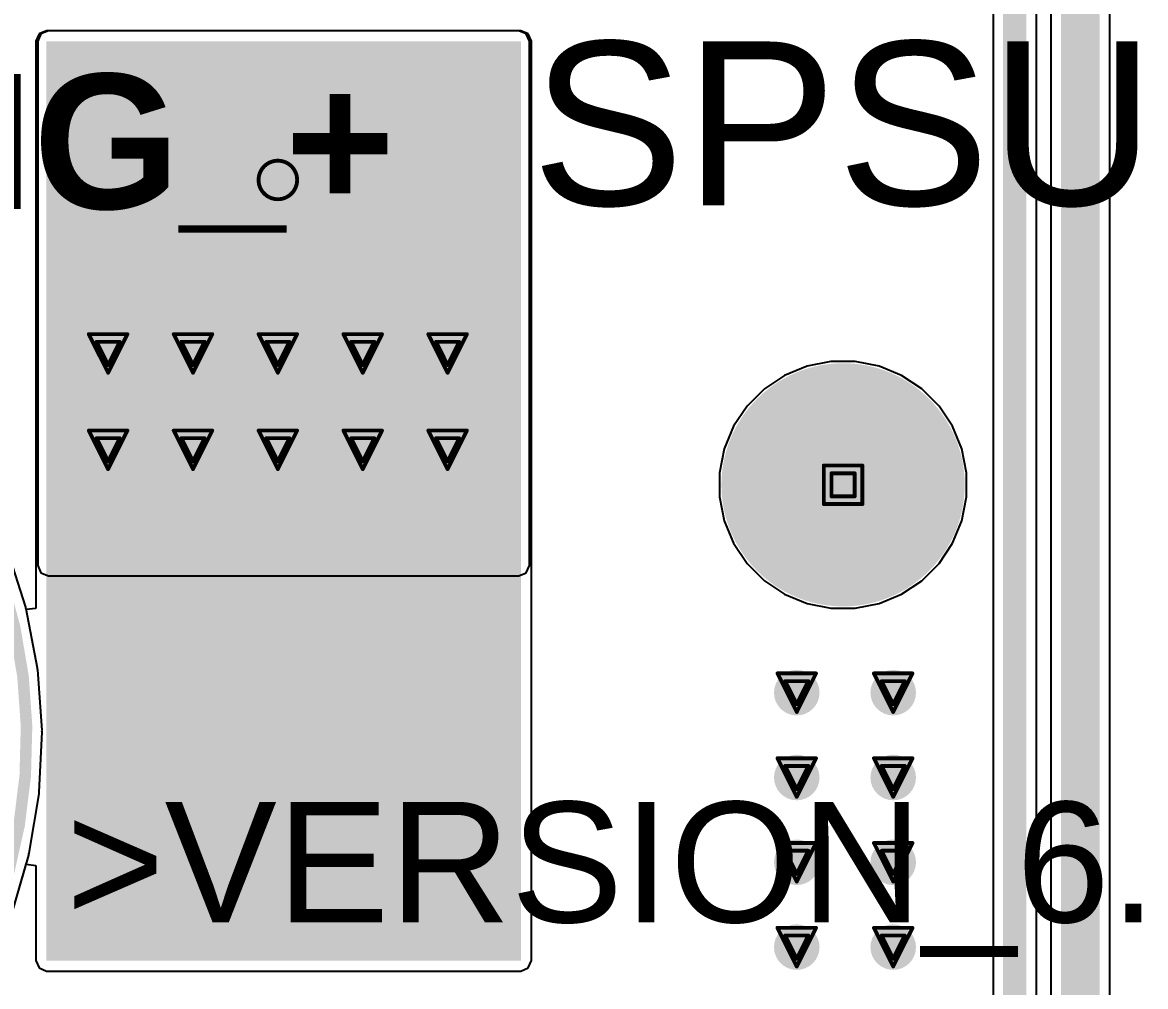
# Model space of a CAD drawing. Header units: inches. Extents: x -3 to 5381, y -57 to 5355.
# Drawn here: x 8.52 to 23.31, y -34.99 to -22.28 of the extents above; entities that cross this region are included whole.
import ezdxf

# ---------------------------------------------------------------- set-up
doc = ezdxf.new("R2010")
doc.units = ezdxf.units.IN
for name, color, linetype in [('Board_Outline', 216, 'Continuous'), ('Bottom Layer', 5, 'Continuous'), ('Bottom Paste', 16, 'Continuous'), ('Bottom Solder', 6, 'Continuous'), ('Drill Drawing', 1, 'Continuous'), ('Multi-Layer', 9, 'Continuous'), ('Pad Holes', 156, 'Continuous'), ('Top Layer', 1, 'Continuous'), ('Top Overlay', 2, 'Continuous'), ('Top Solder', 216, 'Continuous'), ('Via Holes', 16, 'Continuous')]:
    doc.layers.add(name, color=color, linetype=linetype)
doc.styles.add('Arial', font='', dxfattribs={"height": 0.2})
doc.styles.add('Arial_Bold', font='', dxfattribs={"height": 0.2})
doc.styles.get('Arial').set_extended_font_data('Arial')
doc.styles.get('Arial_Bold').set_extended_font_data('Arial', bold=True)

msp = doc.modelspace()

# ---------------------------------------------------------------- hatches: boundary and pattern name
at = {"layer": 'Bottom Layer'}
for points in [[(8.839, -34.646), (15.088, -34.646), (15.088, -22.53), (8.839, -22.53)], [(10.617, -23.724), (10.617, -24.994), (11.252, -25.629), (12.522, -25.629), (13.157, -24.994), (13.157, -23.724), (12.522, -23.089), (11.252, -23.089)], [(14.964, -34.507), (8.964, -34.507), (8.964, -28.507), (14.964, -28.507)]]:
    msp.add_hatch(color=5, dxfattribs=at).paths.add_polyline_path(points)
h = msp.add_hatch(color=5, dxfattribs=at)
edge = h.paths.add_edge_path()
edge.add_arc((9.652, -26.645), 0.3, 0, 360)
h = msp.add_hatch(color=5, dxfattribs=at)
edge = h.paths.add_edge_path()
edge.add_arc((10.77, -26.645), 0.3, 0, 360)
h = msp.add_hatch(color=5, dxfattribs=at)
edge = h.paths.add_edge_path()
edge.add_arc((11.887, -26.645), 0.3, 0, 360)
h = msp.add_hatch(color=5, dxfattribs=at)
edge = h.paths.add_edge_path()
edge.add_arc((13.005, -26.645), 0.3, 0, 360)
h = msp.add_hatch(color=5, dxfattribs=at)
edge = h.paths.add_edge_path()
edge.add_arc((14.122, -26.645), 0.3, 0, 360)
h = msp.add_hatch(color=5, dxfattribs=at)
edge = h.paths.add_edge_path()
edge.add_arc((19.33, -28.376), 1.5, 0, 360)
h = msp.add_hatch(color=5, dxfattribs=at)
edge = h.paths.add_edge_path()
edge.add_arc((9.652, -27.915), 0.3, 0, 360)
h = msp.add_hatch(color=5, dxfattribs=at)
edge = h.paths.add_edge_path()
edge.add_arc((10.77, -27.915), 0.3, 0, 360)
h = msp.add_hatch(color=5, dxfattribs=at)
edge = h.paths.add_edge_path()
edge.add_arc((11.887, -27.915), 0.3, 0, 360)
h = msp.add_hatch(color=5, dxfattribs=at)
edge = h.paths.add_edge_path()
edge.add_arc((13.005, -27.915), 0.3, 0, 360)
h = msp.add_hatch(color=5, dxfattribs=at)
edge = h.paths.add_edge_path()
edge.add_arc((14.122, -27.915), 0.3, 0, 360)
h = msp.add_hatch(color=5, dxfattribs=at)
edge = h.paths.add_edge_path()
edge.add_arc((18.72, -31.115), 0.3, 0, 360)
h = msp.add_hatch(color=5, dxfattribs=at)
edge = h.paths.add_edge_path()
edge.add_arc((19.99, -31.115), 0.3, 0, 360)
h = msp.add_hatch(color=5, dxfattribs=at)
edge = h.paths.add_edge_path()
edge.add_arc((18.72, -32.233), 0.3, 0, 360)
h = msp.add_hatch(color=5, dxfattribs=at)
edge = h.paths.add_edge_path()
edge.add_arc((19.99, -32.233), 0.3, 0, 360)
h = msp.add_hatch(color=5, dxfattribs=at)
edge = h.paths.add_edge_path()
edge.add_arc((18.72, -33.35), 0.3, 0, 360)
h = msp.add_hatch(color=5, dxfattribs=at)
edge = h.paths.add_edge_path()
edge.add_arc((19.99, -33.35), 0.3, 0, 360)
h = msp.add_hatch(color=5, dxfattribs=at)
edge = h.paths.add_edge_path()
edge.add_arc((18.72, -34.468), 0.3, 0, 360)
h = msp.add_hatch(color=5, dxfattribs=at)
edge = h.paths.add_edge_path()
edge.add_arc((19.99, -34.468), 0.3, 0, 360)
at = {"layer": 'Bottom Paste'}
msp.add_hatch(color=16, dxfattribs=at).paths.add_polyline_path([(14.964, -34.507), (8.964, -34.507), (8.964, -28.507), (14.964, -28.507)])
at = {"layer": 'Bottom Solder'}
for points in [[(10.516, -23.673), (10.516, -25.044), (11.201, -25.73), (12.573, -25.73), (13.259, -25.044), (13.259, -23.673), (12.573, -22.987), (11.201, -22.987)], [(15.066, -34.609), (8.862, -34.609), (8.862, -28.406), (15.066, -28.406)]]:
    msp.add_hatch(color=6, dxfattribs=at).paths.add_polyline_path(points)
h = msp.add_hatch(color=6, dxfattribs=at)
edge = h.paths.add_edge_path()
edge.add_arc((19.33, -28.376), 1.602, 0, 360)
at = {"layer": 'Multi-Layer'}
msp.add_hatch(color=9, dxfattribs=at).paths.add_polyline_path([(10.617, -23.724), (10.617, -24.994), (11.252, -25.629), (12.522, -25.629), (13.157, -24.994), (13.157, -23.724), (12.522, -23.089), (11.252, -23.089)])
h = msp.add_hatch(color=9, dxfattribs=at)
edge = h.paths.add_edge_path()
edge.add_arc((19.33, -28.376), 1.5, 0, 360)
at = {"layer": 'Pad Holes'}
h = msp.add_hatch(color=7, dxfattribs=at)
edge = h.paths.add_edge_path()
edge.add_arc((11.887, -24.359), 0.508, 0, 360)
h = msp.add_hatch(color=7, dxfattribs=at)
edge = h.paths.add_edge_path()
edge.add_arc((19.33, -28.376), 1.5, 0, 360)
at = {"layer": 'Top Layer'}
for points in [[(8.865, -29.439), (15.062, -29.439), (15.062, -22.53), (8.865, -22.53)], [(10.617, -23.724), (10.617, -24.994), (11.252, -25.629), (12.522, -25.629), (13.157, -24.994), (13.157, -23.724), (12.522, -23.089), (11.252, -23.089)]]:
    msp.add_hatch(color=1, dxfattribs=at).paths.add_polyline_path(points)
h = msp.add_hatch(color=1, dxfattribs=at)
edge = h.paths.add_edge_path()
edge.add_arc((9.652, -26.645), 0.3, 0, 360)
h = msp.add_hatch(color=1, dxfattribs=at)
edge = h.paths.add_edge_path()
edge.add_arc((10.77, -26.645), 0.3, 0, 360)
h = msp.add_hatch(color=1, dxfattribs=at)
edge = h.paths.add_edge_path()
edge.add_arc((11.887, -26.645), 0.3, 0, 360)
h = msp.add_hatch(color=1, dxfattribs=at)
edge = h.paths.add_edge_path()
edge.add_arc((13.005, -26.645), 0.3, 0, 360)
h = msp.add_hatch(color=1, dxfattribs=at)
edge = h.paths.add_edge_path()
edge.add_arc((14.122, -26.645), 0.3, 0, 360)
h = msp.add_hatch(color=1, dxfattribs=at)
edge = h.paths.add_edge_path()
edge.add_arc((19.33, -28.376), 1.5, 0, 360)
h = msp.add_hatch(color=1, dxfattribs=at)
edge = h.paths.add_edge_path()
edge.add_arc((9.652, -27.915), 0.3, 0, 360)
h = msp.add_hatch(color=1, dxfattribs=at)
edge = h.paths.add_edge_path()
edge.add_arc((10.77, -27.915), 0.3, 0, 360)
h = msp.add_hatch(color=1, dxfattribs=at)
edge = h.paths.add_edge_path()
edge.add_arc((11.887, -27.915), 0.3, 0, 360)
h = msp.add_hatch(color=1, dxfattribs=at)
edge = h.paths.add_edge_path()
edge.add_arc((13.005, -27.915), 0.3, 0, 360)
h = msp.add_hatch(color=1, dxfattribs=at)
edge = h.paths.add_edge_path()
edge.add_arc((14.122, -27.915), 0.3, 0, 360)
h = msp.add_hatch(color=1, dxfattribs=at)
edge = h.paths.add_edge_path()
edge.add_arc((18.72, -31.115), 0.3, 0, 360)
h = msp.add_hatch(color=1, dxfattribs=at)
edge = h.paths.add_edge_path()
edge.add_arc((19.99, -31.115), 0.3, 0, 360)
h = msp.add_hatch(color=1, dxfattribs=at)
edge = h.paths.add_edge_path()
edge.add_arc((18.72, -32.233), 0.3, 0, 360)
h = msp.add_hatch(color=1, dxfattribs=at)
edge = h.paths.add_edge_path()
edge.add_arc((19.99, -32.233), 0.3, 0, 360)
h = msp.add_hatch(color=1, dxfattribs=at)
edge = h.paths.add_edge_path()
edge.add_arc((18.72, -33.35), 0.3, 0, 360)
h = msp.add_hatch(color=1, dxfattribs=at)
edge = h.paths.add_edge_path()
edge.add_arc((19.99, -33.35), 0.3, 0, 360)
h = msp.add_hatch(color=1, dxfattribs=at)
edge = h.paths.add_edge_path()
edge.add_arc((18.72, -34.468), 0.3, 0, 360)
h = msp.add_hatch(color=1, dxfattribs=at)
edge = h.paths.add_edge_path()
edge.add_arc((19.99, -34.468), 0.3, 0, 360)
at = {"layer": 'Top Solder'}
msp.add_hatch(color=216, dxfattribs=at).paths.add_polyline_path([(10.516, -23.673), (10.516, -25.044), (11.201, -25.73), (12.573, -25.73), (13.259, -25.044), (13.259, -23.673), (12.573, -22.987), (11.201, -22.987)])
h = msp.add_hatch(color=216, dxfattribs=at)
edge = h.paths.add_edge_path()
edge.add_arc((19.33, -28.376), 1.602, 0, 360)
at = {"layer": 'Via Holes'}
h = msp.add_hatch(color=7, dxfattribs=at)
edge = h.paths.add_edge_path()
edge.add_arc((9.652, -26.645), 0.15, 0, 360)
h = msp.add_hatch(color=7, dxfattribs=at)
edge = h.paths.add_edge_path()
edge.add_arc((10.77, -26.645), 0.15, 0, 360)
h = msp.add_hatch(color=7, dxfattribs=at)
edge = h.paths.add_edge_path()
edge.add_arc((11.887, -26.645), 0.15, 0, 360)
h = msp.add_hatch(color=7, dxfattribs=at)
edge = h.paths.add_edge_path()
edge.add_arc((13.005, -26.645), 0.15, 0, 360)
h = msp.add_hatch(color=7, dxfattribs=at)
edge = h.paths.add_edge_path()
edge.add_arc((14.122, -26.645), 0.15, 0, 360)
h = msp.add_hatch(color=7, dxfattribs=at)
edge = h.paths.add_edge_path()
edge.add_arc((9.652, -27.915), 0.15, 0, 360)
h = msp.add_hatch(color=7, dxfattribs=at)
edge = h.paths.add_edge_path()
edge.add_arc((10.77, -27.915), 0.15, 0, 360)
h = msp.add_hatch(color=7, dxfattribs=at)
edge = h.paths.add_edge_path()
edge.add_arc((11.887, -27.915), 0.15, 0, 360)
h = msp.add_hatch(color=7, dxfattribs=at)
edge = h.paths.add_edge_path()
edge.add_arc((13.005, -27.915), 0.15, 0, 360)
h = msp.add_hatch(color=7, dxfattribs=at)
edge = h.paths.add_edge_path()
edge.add_arc((14.122, -27.915), 0.15, 0, 360)
h = msp.add_hatch(color=7, dxfattribs=at)
edge = h.paths.add_edge_path()
edge.add_arc((18.72, -31.115), 0.15, 0, 360)
h = msp.add_hatch(color=7, dxfattribs=at)
edge = h.paths.add_edge_path()
edge.add_arc((19.99, -31.115), 0.15, 0, 360)
h = msp.add_hatch(color=7, dxfattribs=at)
edge = h.paths.add_edge_path()
edge.add_arc((18.72, -32.233), 0.15, 0, 360)
h = msp.add_hatch(color=7, dxfattribs=at)
edge = h.paths.add_edge_path()
edge.add_arc((19.99, -32.233), 0.15, 0, 360)
h = msp.add_hatch(color=7, dxfattribs=at)
edge = h.paths.add_edge_path()
edge.add_arc((18.72, -33.35), 0.15, 0, 360)
h = msp.add_hatch(color=7, dxfattribs=at)
edge = h.paths.add_edge_path()
edge.add_arc((19.99, -33.35), 0.15, 0, 360)
h = msp.add_hatch(color=7, dxfattribs=at)
edge = h.paths.add_edge_path()
edge.add_arc((18.72, -34.468), 0.15, 0, 360)
h = msp.add_hatch(color=7, dxfattribs=at)
edge = h.paths.add_edge_path()
edge.add_arc((19.99, -34.468), 0.15, 0, 360)

# ---------------------------------------------------------------- linework, layer by layer
at = {"layer": 'Board_Outline', "const_width": 0.152}
msp.add_lwpolyline([(2.418, -24.982, -0.852847), (3.367, -38.279)], format="xyb", dxfattribs=at)
at = {"layer": 'Bottom Layer'}
for p, q in [((8.742, -22.433), (8.702, -22.53)), ((8.839, -22.392), (8.742, -22.433)), ((15.088, -22.392), (8.839, -22.392)), ((15.185, -22.433), (15.088, -22.392)), ((15.225, -22.53), (15.185, -22.433)), ((8.702, -22.53), (8.702, -30.006)), ((15.225, -34.646), (15.225, -22.53)), ((19.17, -26.749), (18.856, -26.812)), ((19.49, -26.749), (19.17, -26.749)), ((19.805, -26.812), (19.49, -26.749)), ((18.856, -26.812), (18.559, -26.934)), ((20.101, -26.934), (19.805, -26.812)), ((18.559, -26.934), (18.293, -27.112)), ((20.367, -27.112), (20.101, -26.934)), ((18.293, -27.112), (18.066, -27.339)), ((20.594, -27.339), (20.367, -27.112)), ((18.066, -27.339), (17.888, -27.605)), ((20.772, -27.605), (20.594, -27.339)), ((17.888, -27.605), (17.766, -27.902)), ((20.895, -27.902), (20.772, -27.605)), ((17.766, -27.902), (17.703, -28.216)), ((20.957, -28.216), (20.895, -27.902)), ((17.703, -28.216), (17.703, -28.536)), ((20.957, -28.536), (20.957, -28.216)), ((17.703, -28.536), (17.766, -28.851)), ((20.895, -28.851), (20.957, -28.536)), ((17.766, -28.851), (17.888, -29.147)), ((20.772, -29.147), (20.895, -28.851)), ((8.568, -29.989), (8.329, -29.232)), ((17.888, -29.147), (18.066, -29.413)), ((20.594, -29.413), (20.772, -29.147)), ((18.066, -29.413), (18.293, -29.64)), ((20.367, -29.64), (20.594, -29.413)), ((18.293, -29.64), (18.559, -29.818)), ((20.101, -29.818), (20.367, -29.64)), ((18.559, -29.818), (18.856, -29.941)), ((19.805, -29.941), (20.101, -29.818)), ((8.57, -30.001), (8.568, -29.989)), ((8.574, -30.012), (8.57, -30.001)), ((8.575, -30.018), (8.574, -30.012)), ((8.702, -30.006), (8.575, -30.018)), ((18.856, -29.941), (19.17, -30.003)), ((19.17, -30.003), (19.49, -30.003)), ((19.49, -30.003), (19.805, -29.941)), ((8.388, -34.018), (8.575, -33.373)), ((8.575, -33.373), (8.702, -33.391)), ((8.702, -33.391), (8.702, -34.646)), ((8.702, -34.646), (8.742, -34.743)), ((8.742, -34.743), (8.839, -34.783)), ((15.088, -34.783), (15.185, -34.743)), ((15.185, -34.743), (15.225, -34.646)), ((8.839, -34.783), (15.088, -34.783))]:
    msp.add_line(p, q, dxfattribs=at)
at = {"layer": 'Drill Drawing'}
for points, const_width in [([(12.141, -24.359, 1), (11.633, -24.359, 1)], 0.0508), ([(11.62, -24.359, 1), (11.646, -24.359, 1)], 0.0254), ([(12.129, -24.359, 1), (12.154, -24.359, 1)], 0.0254), ([(9.385, -26.391, 1), (9.411, -26.391, 1)], 0.0254), ([(9.385, -26.391, 1), (9.411, -26.391, 1)], 0.0254), ([(9.487, -26.492, 1), (9.512, -26.492, 1)], 0.0254), ([(9.487, -26.492, 1), (9.512, -26.492, 1)], 0.0254), ([(9.792, -26.492, 1), (9.817, -26.492, 1)], 0.0254), ([(9.792, -26.492, 1), (9.817, -26.492, 1)], 0.0254), ([(9.893, -26.391, 1), (9.919, -26.391, 1)], 0.0254), ([(9.893, -26.391, 1), (9.919, -26.391, 1)], 0.0254), ([(10.503, -26.391, 1), (10.528, -26.391, 1)], 0.0254), ([(10.503, -26.391, 1), (10.528, -26.391, 1)], 0.0254), ([(10.604, -26.492, 1), (10.63, -26.492, 1)], 0.0254), ([(10.604, -26.492, 1), (10.63, -26.492, 1)], 0.0254), ([(10.909, -26.492, 1), (10.935, -26.492, 1)], 0.0254), ([(10.909, -26.492, 1), (10.935, -26.492, 1)], 0.0254), ([(11.011, -26.391, 1), (11.036, -26.391, 1)], 0.0254), ([(11.011, -26.391, 1), (11.036, -26.391, 1)], 0.0254), ([(11.62, -26.391, 1), (11.646, -26.391, 1)], 0.0254), ([(11.62, -26.391, 1), (11.646, -26.391, 1)], 0.0254), ([(11.722, -26.492, 1), (11.748, -26.492, 1)], 0.0254), ([(11.722, -26.492, 1), (11.748, -26.492, 1)], 0.0254), ([(12.027, -26.492, 1), (12.052, -26.492, 1)], 0.0254), ([(12.027, -26.492, 1), (12.052, -26.492, 1)], 0.0254), ([(12.129, -26.391, 1), (12.154, -26.391, 1)], 0.0254), ([(12.129, -26.391, 1), (12.154, -26.391, 1)], 0.0254), ([(12.738, -26.391, 1), (12.764, -26.391, 1)], 0.0254), ([(12.738, -26.391, 1), (12.764, -26.391, 1)], 0.0254), ([(12.84, -26.492, 1), (12.865, -26.492, 1)], 0.0254), ([(12.84, -26.492, 1), (12.865, -26.492, 1)], 0.0254), ([(13.145, -26.492, 1), (13.17, -26.492, 1)], 0.0254), ([(13.145, -26.492, 1), (13.17, -26.492, 1)], 0.0254), ([(13.246, -26.391, 1), (13.271, -26.391, 1)], 0.0254), ([(13.246, -26.391, 1), (13.271, -26.391, 1)], 0.0254), ([(13.856, -26.391, 1), (13.881, -26.391, 1)], 0.0254), ([(13.856, -26.391, 1), (13.881, -26.391, 1)], 0.0254), ([(13.957, -26.492, 1), (13.983, -26.492, 1)], 0.0254), ([(13.957, -26.492, 1), (13.983, -26.492, 1)], 0.0254), ([(14.262, -26.492, 1), (14.287, -26.492, 1)], 0.0254), ([(14.262, -26.492, 1), (14.287, -26.492, 1)], 0.0254), ([(14.364, -26.391, 1), (14.389, -26.391, 1)], 0.0254), ([(14.364, -26.391, 1), (14.389, -26.391, 1)], 0.0254), ([(9.639, -26.797, 1), (9.665, -26.797, 1)], 0.0254), ([(9.639, -26.797, 1), (9.665, -26.797, 1)], 0.0254), ([(9.639, -26.899, 1), (9.665, -26.899, 1)], 0.0254), ([(9.639, -26.899, 1), (9.665, -26.899, 1)], 0.0254), ([(10.757, -26.797, 1), (10.782, -26.797, 1)], 0.0254), ([(10.757, -26.797, 1), (10.782, -26.797, 1)], 0.0254), ([(10.757, -26.899, 1), (10.782, -26.899, 1)], 0.0254), ([(10.757, -26.899, 1), (10.782, -26.899, 1)], 0.0254), ([(11.874, -26.797, 1), (11.9, -26.797, 1)], 0.0254), ([(11.874, -26.797, 1), (11.9, -26.797, 1)], 0.0254), ([(11.874, -26.899, 1), (11.9, -26.899, 1)], 0.0254), ([(11.874, -26.899, 1), (11.9, -26.899, 1)], 0.0254), ([(12.992, -26.797, 1), (13.018, -26.797, 1)], 0.0254), ([(12.992, -26.797, 1), (13.018, -26.797, 1)], 0.0254), ([(12.992, -26.899, 1), (13.018, -26.899, 1)], 0.0254), ([(12.992, -26.899, 1), (13.018, -26.899, 1)], 0.0254), ([(14.11, -26.797, 1), (14.135, -26.797, 1)], 0.0254), ([(14.11, -26.797, 1), (14.135, -26.797, 1)], 0.0254), ([(14.11, -26.899, 1), (14.135, -26.899, 1)], 0.0254), ([(14.11, -26.899, 1), (14.135, -26.899, 1)], 0.0254), ([(9.385, -27.661, 1), (9.411, -27.661, 1)], 0.0254), ([(9.385, -27.661, 1), (9.411, -27.661, 1)], 0.0254), ([(9.893, -27.661, 1), (9.919, -27.661, 1)], 0.0254), ([(9.893, -27.661, 1), (9.919, -27.661, 1)], 0.0254), ([(10.503, -27.661, 1), (10.528, -27.661, 1)], 0.0254), ([(10.503, -27.661, 1), (10.528, -27.661, 1)], 0.0254), ([(11.011, -27.661, 1), (11.036, -27.661, 1)], 0.0254), ([(11.011, -27.661, 1), (11.036, -27.661, 1)], 0.0254), ([(11.62, -27.661, 1), (11.646, -27.661, 1)], 0.0254), ([(11.62, -27.661, 1), (11.646, -27.661, 1)], 0.0254), ([(12.129, -27.661, 1), (12.154, -27.661, 1)], 0.0254), ([(12.129, -27.661, 1), (12.154, -27.661, 1)], 0.0254), ([(12.738, -27.661, 1), (12.764, -27.661, 1)], 0.0254), ([(12.738, -27.661, 1), (12.764, -27.661, 1)], 0.0254), ([(13.246, -27.661, 1), (13.271, -27.661, 1)], 0.0254), ([(13.246, -27.661, 1), (13.271, -27.661, 1)], 0.0254), ([(13.856, -27.661, 1), (13.881, -27.661, 1)], 0.0254), ([(13.856, -27.661, 1), (13.881, -27.661, 1)], 0.0254), ([(14.364, -27.661, 1), (14.389, -27.661, 1)], 0.0254), ([(14.364, -27.661, 1), (14.389, -27.661, 1)], 0.0254), ([(9.487, -27.762, 1), (9.512, -27.762, 1)], 0.0254), ([(9.487, -27.762, 1), (9.512, -27.762, 1)], 0.0254), ([(9.792, -27.762, 1), (9.817, -27.762, 1)], 0.0254), ([(9.792, -27.762, 1), (9.817, -27.762, 1)], 0.0254), ([(10.604, -27.762, 1), (10.63, -27.762, 1)], 0.0254), ([(10.604, -27.762, 1), (10.63, -27.762, 1)], 0.0254), ([(10.909, -27.762, 1), (10.935, -27.762, 1)], 0.0254), ([(10.909, -27.762, 1), (10.935, -27.762, 1)], 0.0254), ([(11.722, -27.762, 1), (11.748, -27.762, 1)], 0.0254), ([(11.722, -27.762, 1), (11.748, -27.762, 1)], 0.0254), ([(12.027, -27.762, 1), (12.052, -27.762, 1)], 0.0254), ([(12.027, -27.762, 1), (12.052, -27.762, 1)], 0.0254), ([(12.84, -27.762, 1), (12.865, -27.762, 1)], 0.0254), ([(12.84, -27.762, 1), (12.865, -27.762, 1)], 0.0254), ([(13.145, -27.762, 1), (13.17, -27.762, 1)], 0.0254), ([(13.145, -27.762, 1), (13.17, -27.762, 1)], 0.0254), ([(13.957, -27.762, 1), (13.983, -27.762, 1)], 0.0254), ([(13.957, -27.762, 1), (13.983, -27.762, 1)], 0.0254), ([(14.262, -27.762, 1), (14.287, -27.762, 1)], 0.0254), ([(14.262, -27.762, 1), (14.287, -27.762, 1)], 0.0254), ([(9.639, -28.067, 1), (9.665, -28.067, 1)], 0.0254), ([(9.639, -28.067, 1), (9.665, -28.067, 1)], 0.0254), ([(10.757, -28.067, 1), (10.782, -28.067, 1)], 0.0254), ([(10.757, -28.067, 1), (10.782, -28.067, 1)], 0.0254), ([(11.874, -28.067, 1), (11.9, -28.067, 1)], 0.0254), ([(11.874, -28.067, 1), (11.9, -28.067, 1)], 0.0254), ([(12.992, -28.067, 1), (13.018, -28.067, 1)], 0.0254), ([(12.992, -28.067, 1), (13.018, -28.067, 1)], 0.0254), ([(14.11, -28.067, 1), (14.135, -28.067, 1)], 0.0254), ([(14.11, -28.067, 1), (14.135, -28.067, 1)], 0.0254), ([(19.063, -28.122, 1), (19.089, -28.122, 1)], 0.0254), ([(19.063, -28.122, 1), (19.089, -28.122, 1)], 0.0254), ([(19.571, -28.122, 1), (19.597, -28.122, 1)], 0.0254), ([(19.571, -28.122, 1), (19.597, -28.122, 1)], 0.0254), ([(9.639, -28.169, 1), (9.665, -28.169, 1)], 0.0254), ([(9.639, -28.169, 1), (9.665, -28.169, 1)], 0.0254), ([(10.757, -28.169, 1), (10.782, -28.169, 1)], 0.0254), ([(10.757, -28.169, 1), (10.782, -28.169, 1)], 0.0254), ([(11.874, -28.169, 1), (11.9, -28.169, 1)], 0.0254), ([(11.874, -28.169, 1), (11.9, -28.169, 1)], 0.0254), ([(12.992, -28.169, 1), (13.018, -28.169, 1)], 0.0254), ([(12.992, -28.169, 1), (13.018, -28.169, 1)], 0.0254), ([(14.11, -28.169, 1), (14.135, -28.169, 1)], 0.0254), ([(14.11, -28.169, 1), (14.135, -28.169, 1)], 0.0254), ([(19.165, -28.224, 1), (19.19, -28.224, 1)], 0.0254), ([(19.165, -28.224, 1), (19.19, -28.224, 1)], 0.0254), ([(19.47, -28.224, 1), (19.495, -28.224, 1)], 0.0254), ([(19.47, -28.224, 1), (19.495, -28.224, 1)], 0.0254), ([(19.165, -28.529, 1), (19.19, -28.529, 1)], 0.0254), ([(19.165, -28.529, 1), (19.19, -28.529, 1)], 0.0254), ([(19.47, -28.529, 1), (19.495, -28.529, 1)], 0.0254), ([(19.47, -28.529, 1), (19.495, -28.529, 1)], 0.0254), ([(19.063, -28.63, 1), (19.089, -28.63, 1)], 0.0254), ([(19.063, -28.63, 1), (19.089, -28.63, 1)], 0.0254), ([(19.571, -28.63, 1), (19.597, -28.63, 1)], 0.0254), ([(19.571, -28.63, 1), (19.597, -28.63, 1)], 0.0254), ([(18.453, -30.861, 1), (18.479, -30.861, 1)], 0.0254), ([(18.453, -30.861, 1), (18.479, -30.861, 1)], 0.0254), ([(18.961, -30.861, 1), (18.986, -30.861, 1)], 0.0254), ([(18.961, -30.861, 1), (18.986, -30.861, 1)], 0.0254), ([(19.723, -30.861, 1), (19.748, -30.861, 1)], 0.0254), ([(19.723, -30.861, 1), (19.748, -30.861, 1)], 0.0254), ([(20.231, -30.861, 1), (20.256, -30.861, 1)], 0.0254), ([(20.231, -30.861, 1), (20.256, -30.861, 1)], 0.0254), ([(18.555, -30.963, 1), (18.58, -30.963, 1)], 0.0254), ([(18.555, -30.963, 1), (18.58, -30.963, 1)], 0.0254), ([(18.86, -30.963, 1), (18.885, -30.963, 1)], 0.0254), ([(18.86, -30.963, 1), (18.885, -30.963, 1)], 0.0254), ([(19.825, -30.963, 1), (19.85, -30.963, 1)], 0.0254), ([(19.825, -30.963, 1), (19.85, -30.963, 1)], 0.0254), ([(20.13, -30.963, 1), (20.155, -30.963, 1)], 0.0254), ([(20.13, -30.963, 1), (20.155, -30.963, 1)], 0.0254), ([(18.707, -31.267, 1), (18.733, -31.267, 1)], 0.0254), ([(18.707, -31.267, 1), (18.733, -31.267, 1)], 0.0254), ([(18.707, -31.369, 1), (18.733, -31.369, 1)], 0.0254), ([(18.707, -31.369, 1), (18.733, -31.369, 1)], 0.0254), ([(19.977, -31.267, 1), (20.003, -31.267, 1)], 0.0254), ([(19.977, -31.267, 1), (20.003, -31.267, 1)], 0.0254), ([(19.977, -31.369, 1), (20.003, -31.369, 1)], 0.0254), ([(19.977, -31.369, 1), (20.003, -31.369, 1)], 0.0254), ([(18.453, -31.979, 1), (18.479, -31.979, 1)], 0.0254), ([(18.453, -31.979, 1), (18.479, -31.979, 1)], 0.0254), ([(18.555, -32.08, 1), (18.58, -32.08, 1)], 0.0254), ([(18.555, -32.08, 1), (18.58, -32.08, 1)], 0.0254), ([(18.86, -32.08, 1), (18.885, -32.08, 1)], 0.0254), ([(18.86, -32.08, 1), (18.885, -32.08, 1)], 0.0254), ([(18.961, -31.979, 1), (18.986, -31.979, 1)], 0.0254), ([(18.961, -31.979, 1), (18.986, -31.979, 1)], 0.0254), ([(19.723, -31.979, 1), (19.748, -31.979, 1)], 0.0254), ([(19.723, -31.979, 1), (19.748, -31.979, 1)], 0.0254), ([(19.825, -32.08, 1), (19.85, -32.08, 1)], 0.0254), ([(19.825, -32.08, 1), (19.85, -32.08, 1)], 0.0254), ([(20.13, -32.08, 1), (20.155, -32.08, 1)], 0.0254), ([(20.13, -32.08, 1), (20.155, -32.08, 1)], 0.0254), ([(20.231, -31.979, 1), (20.256, -31.979, 1)], 0.0254), ([(20.231, -31.979, 1), (20.256, -31.979, 1)], 0.0254), ([(18.707, -32.385, 1), (18.733, -32.385, 1)], 0.0254), ([(18.707, -32.385, 1), (18.733, -32.385, 1)], 0.0254), ([(19.977, -32.385, 1), (20.003, -32.385, 1)], 0.0254), ([(19.977, -32.385, 1), (20.003, -32.385, 1)], 0.0254), ([(18.707, -32.487, 1), (18.733, -32.487, 1)], 0.0254), ([(18.707, -32.487, 1), (18.733, -32.487, 1)], 0.0254), ([(19.977, -32.487, 1), (20.003, -32.487, 1)], 0.0254), ([(19.977, -32.487, 1), (20.003, -32.487, 1)], 0.0254), ([(18.453, -33.096, 1), (18.479, -33.096, 1)], 0.0254), ([(18.453, -33.096, 1), (18.479, -33.096, 1)], 0.0254), ([(18.961, -33.096, 1), (18.986, -33.096, 1)], 0.0254), ([(18.961, -33.096, 1), (18.986, -33.096, 1)], 0.0254), ([(19.723, -33.096, 1), (19.748, -33.096, 1)], 0.0254), ([(19.723, -33.096, 1), (19.748, -33.096, 1)], 0.0254), ([(20.231, -33.096, 1), (20.256, -33.096, 1)], 0.0254), ([(20.231, -33.096, 1), (20.256, -33.096, 1)], 0.0254), ([(18.555, -33.198, 1), (18.58, -33.198, 1)], 0.0254), ([(18.555, -33.198, 1), (18.58, -33.198, 1)], 0.0254), ([(18.86, -33.198, 1), (18.885, -33.198, 1)], 0.0254), ([(18.86, -33.198, 1), (18.885, -33.198, 1)], 0.0254), ([(19.825, -33.198, 1), (19.85, -33.198, 1)], 0.0254), ([(19.825, -33.198, 1), (19.85, -33.198, 1)], 0.0254), ([(20.13, -33.198, 1), (20.155, -33.198, 1)], 0.0254), ([(20.13, -33.198, 1), (20.155, -33.198, 1)], 0.0254), ([(18.707, -33.503, 1), (18.733, -33.503, 1)], 0.0254), ([(18.707, -33.503, 1), (18.733, -33.503, 1)], 0.0254), ([(19.977, -33.503, 1), (20.003, -33.503, 1)], 0.0254), ([(19.977, -33.503, 1), (20.003, -33.503, 1)], 0.0254), ([(18.707, -33.604, 1), (18.733, -33.604, 1)], 0.0254), ([(18.707, -33.604, 1), (18.733, -33.604, 1)], 0.0254), ([(19.977, -33.604, 1), (20.003, -33.604, 1)], 0.0254), ([(19.977, -33.604, 1), (20.003, -33.604, 1)], 0.0254), ([(18.453, -34.214, 1), (18.479, -34.214, 1)], 0.0254), ([(18.453, -34.214, 1), (18.479, -34.214, 1)], 0.0254), ([(18.555, -34.315, 1), (18.58, -34.315, 1)], 0.0254), ([(18.555, -34.315, 1), (18.58, -34.315, 1)], 0.0254), ([(18.86, -34.315, 1), (18.885, -34.315, 1)], 0.0254), ([(18.86, -34.315, 1), (18.885, -34.315, 1)], 0.0254), ([(18.961, -34.214, 1), (18.986, -34.214, 1)], 0.0254), ([(18.961, -34.214, 1), (18.986, -34.214, 1)], 0.0254), ([(19.723, -34.214, 1), (19.748, -34.214, 1)], 0.0254), ([(19.723, -34.214, 1), (19.748, -34.214, 1)], 0.0254), ([(19.825, -34.315, 1), (19.85, -34.315, 1)], 0.0254), ([(19.825, -34.315, 1), (19.85, -34.315, 1)], 0.0254), ([(20.13, -34.315, 1), (20.155, -34.315, 1)], 0.0254), ([(20.13, -34.315, 1), (20.155, -34.315, 1)], 0.0254), ([(20.231, -34.214, 1), (20.256, -34.214, 1)], 0.0254), ([(20.231, -34.214, 1), (20.256, -34.214, 1)], 0.0254), ([(18.707, -34.62, 1), (18.733, -34.62, 1)], 0.0254), ([(18.707, -34.62, 1), (18.733, -34.62, 1)], 0.0254), ([(19.977, -34.62, 1), (20.003, -34.62, 1)], 0.0254), ([(19.977, -34.62, 1), (20.003, -34.62, 1)], 0.0254), ([(18.707, -34.722, 1), (18.733, -34.722, 1)], 0.0254), ([(18.707, -34.722, 1), (18.733, -34.722, 1)], 0.0254), ([(19.977, -34.722, 1), (20.003, -34.722, 1)], 0.0254), ([(19.977, -34.722, 1), (20.003, -34.722, 1)], 0.0254)]:
    msp.add_lwpolyline(points, format="xyb", close=True, dxfattribs=dict(at, const_width=const_width))
at = {"layer": 'Drill Drawing', "const_width": 0.0508}
for points in [[(9.398, -26.391), (9.906, -26.391)], [(9.398, -26.391), (9.652, -26.899)], [(9.5, -26.492), (9.804, -26.492)], [(9.5, -26.492), (9.652, -26.797)], [(9.652, -26.899), (9.906, -26.391)], [(9.652, -26.797), (9.804, -26.492)], [(10.516, -26.391), (11.024, -26.391)], [(10.516, -26.391), (10.77, -26.899)], [(10.617, -26.492), (10.922, -26.492)], [(10.617, -26.492), (10.77, -26.797)], [(10.77, -26.899), (11.024, -26.391)], [(10.77, -26.797), (10.922, -26.492)], [(11.633, -26.391), (12.141, -26.391)], [(11.633, -26.391), (11.887, -26.899)], [(11.735, -26.492), (12.04, -26.492)], [(11.735, -26.492), (11.887, -26.797)], [(11.887, -26.899), (12.141, -26.391)], [(11.887, -26.797), (12.04, -26.492)], [(12.751, -26.391), (13.259, -26.391)], [(12.751, -26.391), (13.005, -26.899)], [(12.852, -26.492), (13.157, -26.492)], [(12.852, -26.492), (13.005, -26.797)], [(13.005, -26.899), (13.259, -26.391)], [(13.005, -26.797), (13.157, -26.492)], [(13.868, -26.391), (14.376, -26.391)], [(13.868, -26.391), (14.122, -26.899)], [(13.97, -26.492), (14.275, -26.492)], [(13.97, -26.492), (14.122, -26.797)], [(14.122, -26.899), (14.376, -26.391)], [(14.122, -26.797), (14.275, -26.492)], [(9.398, -27.661), (9.906, -27.661)], [(9.398, -27.661), (9.652, -28.169)], [(9.652, -28.169), (9.906, -27.661)], [(10.516, -27.661), (11.024, -27.661)], [(10.516, -27.661), (10.77, -28.169)], [(10.77, -28.169), (11.024, -27.661)], [(11.633, -27.661), (12.141, -27.661)], [(11.633, -27.661), (11.887, -28.169)], [(11.887, -28.169), (12.141, -27.661)], [(12.751, -27.661), (13.259, -27.661)], [(12.751, -27.661), (13.005, -28.169)], [(13.005, -28.169), (13.259, -27.661)], [(13.868, -27.661), (14.376, -27.661)], [(13.868, -27.661), (14.122, -28.169)], [(14.122, -28.169), (14.376, -27.661)], [(9.5, -27.762), (9.804, -27.762)], [(9.5, -27.762), (9.652, -28.067)], [(9.652, -28.067), (9.804, -27.762)], [(10.617, -27.762), (10.922, -27.762)], [(10.617, -27.762), (10.77, -28.067)], [(10.77, -28.067), (10.922, -27.762)], [(11.735, -27.762), (12.04, -27.762)], [(11.735, -27.762), (11.887, -28.067)], [(11.887, -28.067), (12.04, -27.762)], [(12.852, -27.762), (13.157, -27.762)], [(12.852, -27.762), (13.005, -28.067)], [(13.005, -28.067), (13.157, -27.762)], [(13.97, -27.762), (14.275, -27.762)], [(13.97, -27.762), (14.122, -28.067)], [(14.122, -28.067), (14.275, -27.762)], [(19.076, -28.122), (19.584, -28.122)], [(19.076, -28.63), (19.076, -28.122)], [(19.584, -28.63), (19.584, -28.122)], [(19.178, -28.224), (19.483, -28.224)], [(19.178, -28.529), (19.178, -28.224)], [(19.483, -28.529), (19.483, -28.224)], [(19.178, -28.529), (19.483, -28.529)], [(19.076, -28.63), (19.584, -28.63)], [(18.466, -30.861), (18.974, -30.861)], [(18.466, -30.861), (18.72, -31.369)], [(18.72, -31.369), (18.974, -30.861)], [(19.736, -30.861), (20.244, -30.861)], [(19.736, -30.861), (19.99, -31.369)], [(19.99, -31.369), (20.244, -30.861)], [(18.567, -30.963), (18.872, -30.963)], [(18.567, -30.963), (18.72, -31.267)], [(18.72, -31.267), (18.872, -30.963)], [(19.837, -30.963), (20.142, -30.963)], [(19.837, -30.963), (19.99, -31.267)], [(19.99, -31.267), (20.142, -30.963)], [(18.466, -31.979), (18.974, -31.979)], [(18.466, -31.979), (18.72, -32.487)], [(18.567, -32.08), (18.872, -32.08)], [(18.567, -32.08), (18.72, -32.385)], [(18.72, -32.487), (18.974, -31.979)], [(18.72, -32.385), (18.872, -32.08)], [(19.736, -31.979), (20.244, -31.979)], [(19.736, -31.979), (19.99, -32.487)], [(19.837, -32.08), (20.142, -32.08)], [(19.837, -32.08), (19.99, -32.385)], [(19.99, -32.487), (20.244, -31.979)], [(19.99, -32.385), (20.142, -32.08)], [(18.466, -33.096), (18.974, -33.096)], [(18.466, -33.096), (18.72, -33.604)], [(18.72, -33.604), (18.974, -33.096)], [(19.736, -33.096), (20.244, -33.096)], [(19.736, -33.096), (19.99, -33.604)], [(19.99, -33.604), (20.244, -33.096)], [(18.567, -33.198), (18.872, -33.198)], [(18.567, -33.198), (18.72, -33.503)], [(18.72, -33.503), (18.872, -33.198)], [(19.837, -33.198), (20.142, -33.198)], [(19.837, -33.198), (19.99, -33.503)], [(19.99, -33.503), (20.142, -33.198)], [(18.466, -34.214), (18.974, -34.214)], [(18.466, -34.214), (18.72, -34.722)], [(18.567, -34.315), (18.872, -34.315)], [(18.567, -34.315), (18.72, -34.62)], [(18.72, -34.722), (18.974, -34.214)], [(18.72, -34.62), (18.872, -34.315)], [(19.736, -34.214), (20.244, -34.214)], [(19.736, -34.214), (19.99, -34.722)], [(19.837, -34.315), (20.142, -34.315)], [(19.837, -34.315), (19.99, -34.62)], [(19.99, -34.722), (20.244, -34.214)], [(19.99, -34.62), (20.142, -34.315)]]:
    msp.add_lwpolyline(points, dxfattribs=at)
at = {"layer": 'Top Layer'}
for p, q in [((22.066, -17.259), (22.066, -38.699)), ((22.843, -38.86), (22.843, -17.259)), ((21.875, -36.855), (21.875, -18.263)), ((21.305, -18.381), (21.305, -36.737)), ((8.767, -22.433), (8.727, -22.53)), ((8.865, -22.392), (8.767, -22.433)), ((15.062, -22.392), (8.865, -22.392)), ((15.159, -22.433), (15.062, -22.392)), ((15.2, -22.53), (15.159, -22.433)), ((8.727, -22.53), (8.727, -29.439)), ((15.2, -29.439), (15.2, -22.53)), ((19.17, -26.749), (18.856, -26.812)), ((19.49, -26.749), (19.17, -26.749)), ((19.805, -26.812), (19.49, -26.749)), ((18.856, -26.812), (18.559, -26.934)), ((20.101, -26.934), (19.805, -26.812)), ((18.559, -26.934), (18.293, -27.112)), ((20.367, -27.112), (20.101, -26.934)), ((18.293, -27.112), (18.066, -27.339)), ((20.594, -27.339), (20.367, -27.112)), ((18.066, -27.339), (17.888, -27.605)), ((20.772, -27.605), (20.594, -27.339)), ((17.888, -27.605), (17.766, -27.902)), ((20.895, -27.902), (20.772, -27.605)), ((17.766, -27.902), (17.703, -28.216)), ((20.957, -28.216), (20.895, -27.902)), ((17.703, -28.216), (17.703, -28.536)), ((20.957, -28.536), (20.957, -28.216)), ((17.703, -28.536), (17.766, -28.851)), ((20.895, -28.851), (20.957, -28.536)), ((17.766, -28.851), (17.888, -29.147)), ((20.772, -29.147), (20.895, -28.851)), ((8.568, -29.989), (8.329, -29.232)), ((17.888, -29.147), (18.066, -29.413)), ((20.594, -29.413), (20.772, -29.147)), ((18.066, -29.413), (18.293, -29.64)), ((20.367, -29.64), (20.594, -29.413)), ((8.727, -29.439), (8.767, -29.536)), ((8.767, -29.536), (8.865, -29.576)), ((8.865, -29.576), (15.062, -29.576)), ((15.062, -29.576), (15.159, -29.536)), ((15.159, -29.536), (15.2, -29.439)), ((18.293, -29.64), (18.559, -29.818)), ((20.101, -29.818), (20.367, -29.64)), ((18.559, -29.818), (18.856, -29.941)), ((19.805, -29.941), (20.101, -29.818)), ((8.57, -30.001), (8.568, -29.989)), ((8.574, -30.012), (8.57, -30.001)), ((8.723, -30.792), (8.574, -30.012)), ((18.856, -29.941), (19.17, -30.003)), ((19.17, -30.003), (19.49, -30.003)), ((19.49, -30.003), (19.805, -29.941)), ((8.723, -30.804), (8.723, -30.792)), ((8.726, -30.816), (8.723, -30.804)), ((8.783, -31.608), (8.726, -30.816)), ((8.746, -32.425), (8.783, -31.632)), ((8.781, -31.62), (8.783, -31.608)), ((8.783, -31.632), (8.781, -31.62)), ((8.614, -33.232), (8.744, -32.449)), ((8.743, -32.437), (8.746, -32.425)), ((8.744, -32.449), (8.743, -32.437)), ((8.388, -34.018), (8.609, -33.256)), ((8.609, -33.256), (8.61, -33.244)), ((8.61, -33.244), (8.614, -33.232))]:
    msp.add_line(p, q, dxfattribs=at)
for points, const_width in [([(22.454, -38.86), (22.454, -16.282)], 0.508), ([(21.59, -36.855), (21.59, -18.263)], 0.305)]:
    msp.add_lwpolyline(points, dxfattribs=dict(at, const_width=const_width))

# ---------------------------------------------------------------- texts
at = {"layer": 'Top Overlay'}
for s, height, style, p in [('SPSU', 2.159, 'Arial', (15.226, -24.693)), ('CHG_+', 1.778, 'Arial_Bold', (5.08, -24.74)), ('>VERSION_6.0.0', 1.5875, 'Arial', (9.1, -34.141))]:
    msp.add_text(s, height=height, dxfattribs=dict(at, style=style)).set_placement(p)

doc.saveas('drawing.dxf')
